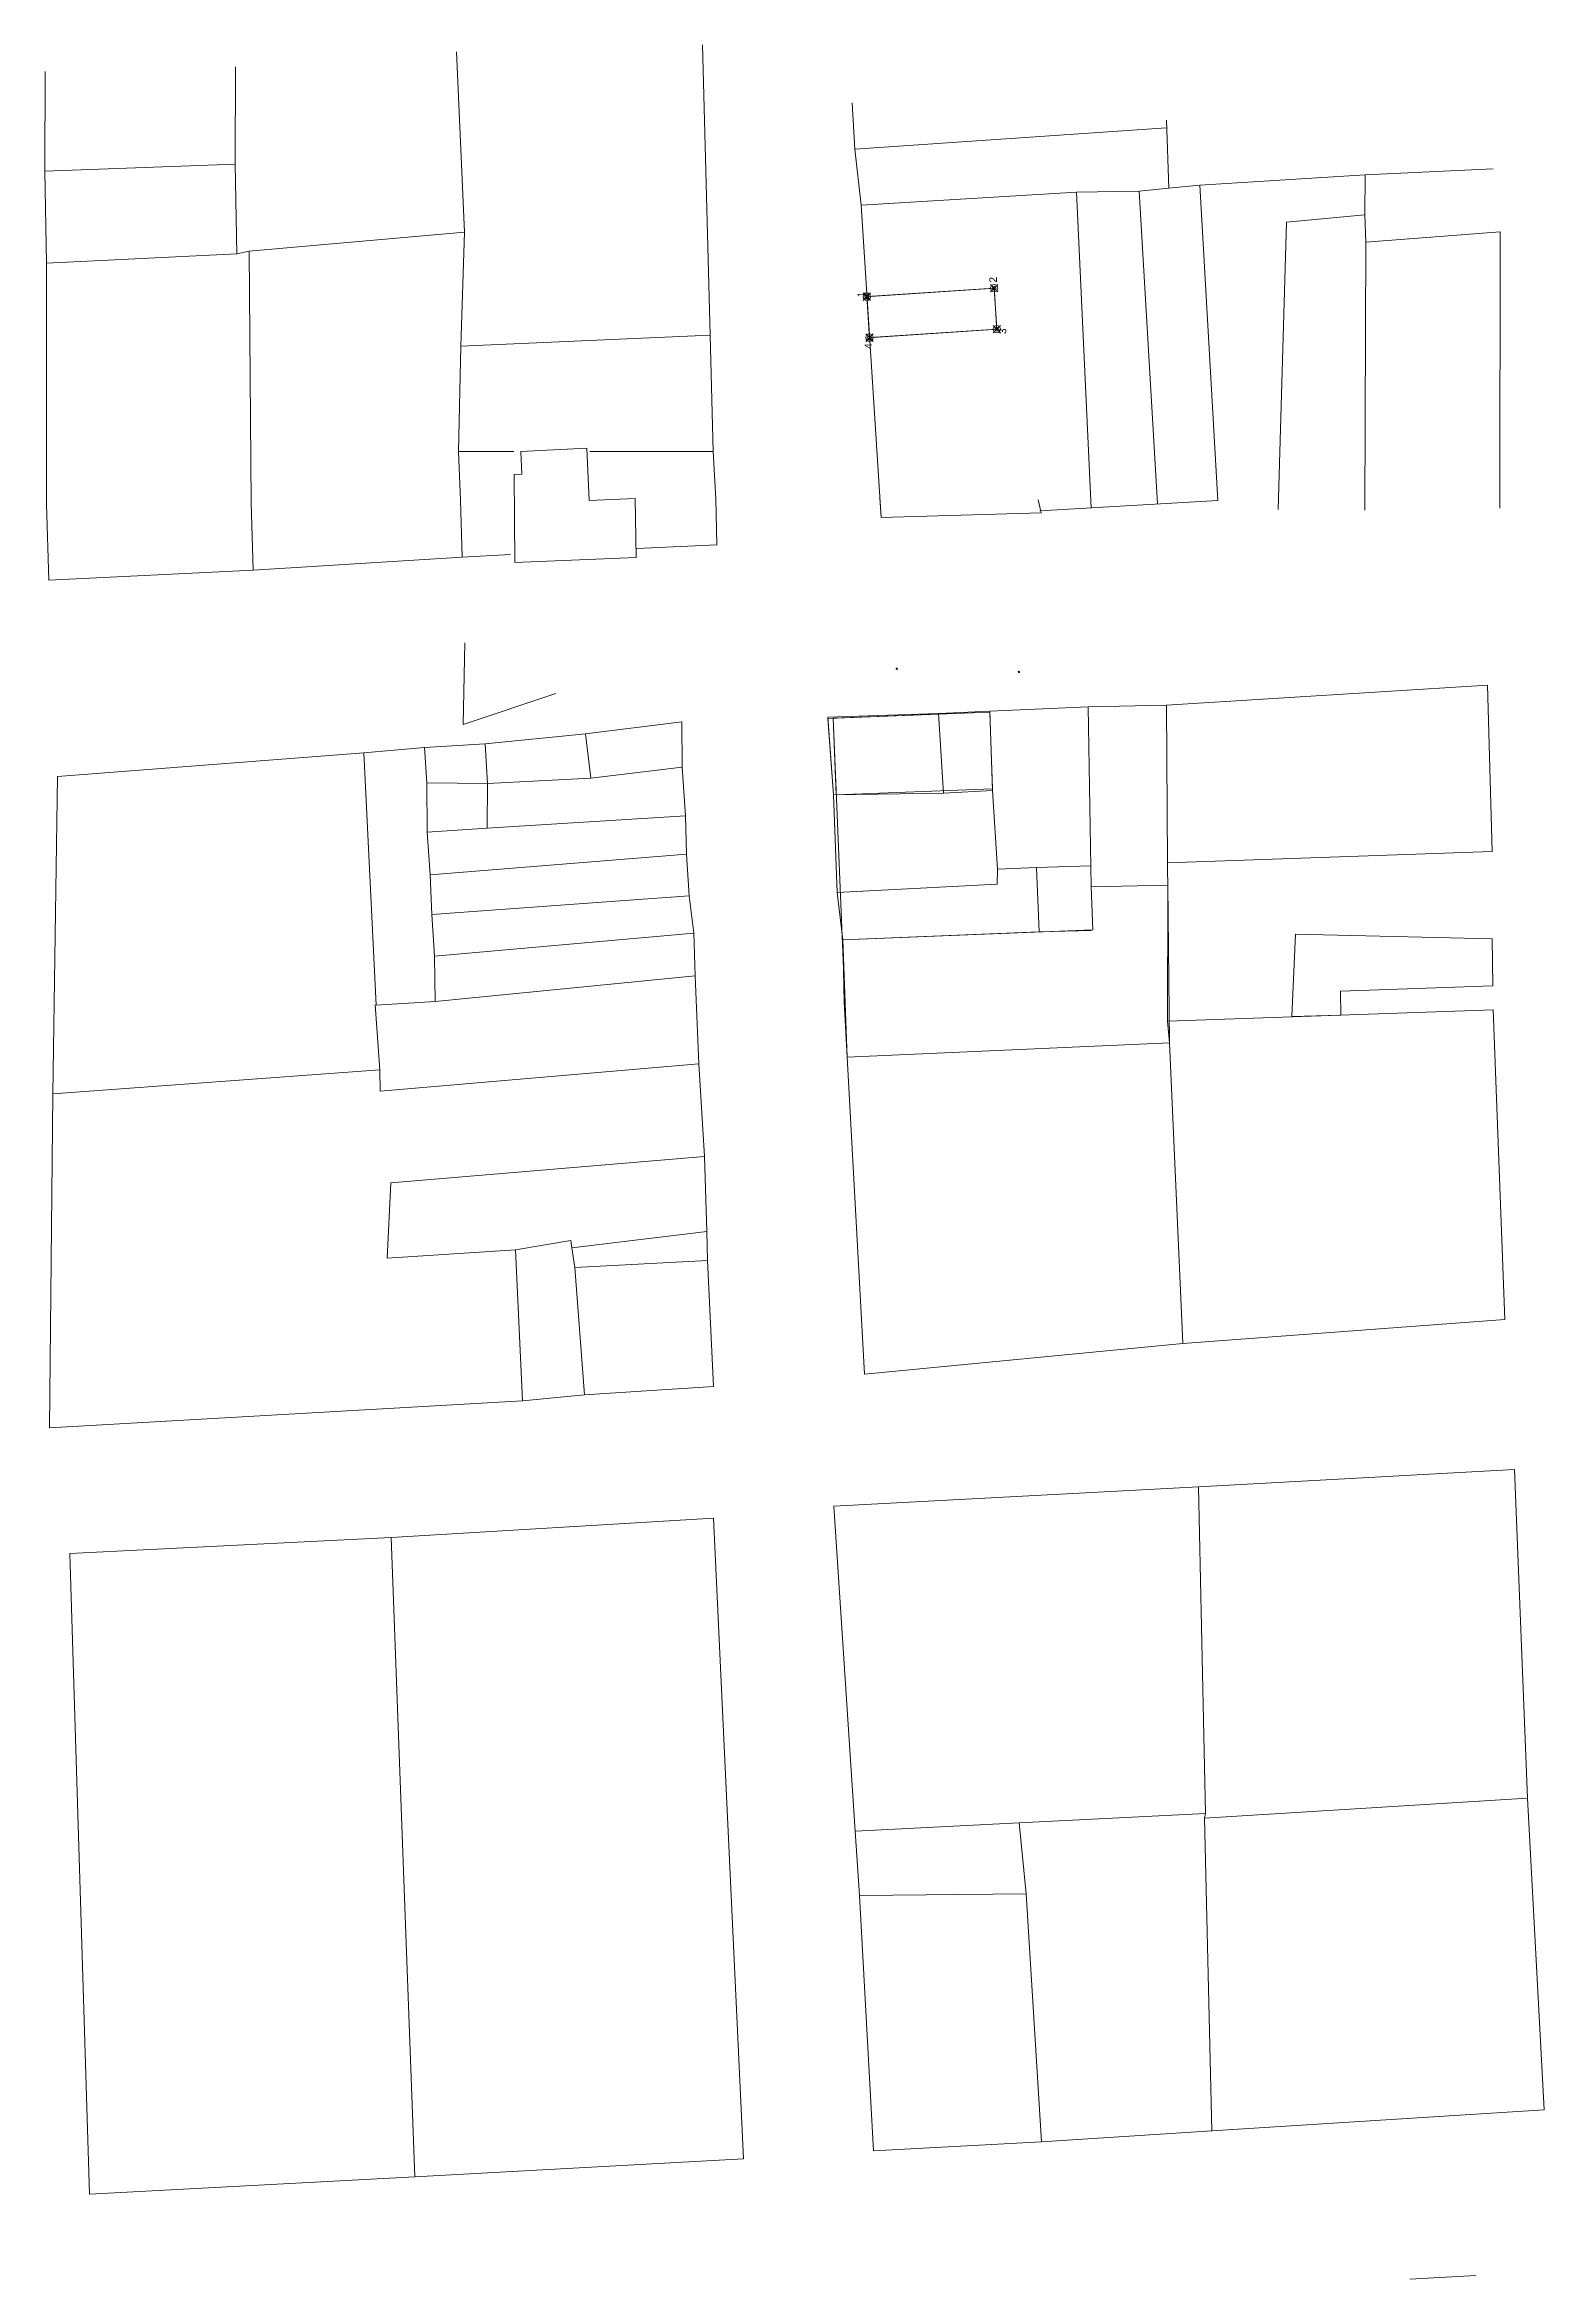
# Model space of a CAD drawing. Header units: millimetres. Extents: x 1956 to 626126, y 2654 to 1331070.
# Drawn here: x 625865 to 626064.7, y 1330316.6 to 1330614.2 of the extents above; entities that cross this region are included whole.
import ezdxf
from ezdxf.enums import TextEntityAlignment as Align

# ---------------------------------------------------------------- set-up
doc = ezdxf.new("R2010")
doc.units = ezdxf.units.MM
doc.header["$PDMODE"] = 35
doc.header["$PDSIZE"] = 0.5
doc.styles.get("Standard").update_dxf_attribs({"font": 'TCCM____.TTF'})

msp = doc.modelspace()

# ---------------------------------------------------------------- linework, layer by layer
at = {"color": 1, "lineweight": 0}
for p, q in [((625919.85, 1330613.28), (625920.9, 1330589.27)), ((625919.85, 1330613.28), (625920.9, 1330589.27)), ((625952.58, 1330614.25), (625953.61, 1330575.55)), ((625952.58, 1330614.25), (625953.61, 1330575.55)), ((625864.98, 1330597.4), (625865.04, 1330610.67)), ((625864.98, 1330597.4), (625865.04, 1330610.67)), ((625890.41, 1330611.29), (625890.35, 1330598.32)), ((625890.41, 1330611.29), (625890.35, 1330598.32)), ((625972.55, 1330606.49), (625972.9, 1330600.34)), ((625972.55, 1330606.49), (625972.9, 1330600.34)), ((625972.9, 1330600.34), (626014.39, 1330603.17)), ((625972.9, 1330600.34), (626014.39, 1330603.17)), ((626014.73, 1330595.14), (626014.41, 1330604.19)), ((626014.73, 1330595.14), (626014.41, 1330604.19)), ((625972.9, 1330600.34), (625973.71, 1330592.86)), ((625972.9, 1330600.34), (625973.71, 1330592.86)), ((625890.35, 1330598.32), (625864.98, 1330597.4)), ((625890.35, 1330598.32), (625864.98, 1330597.4)), ((625864.98, 1330597.4), (625865.22, 1330585.14)), ((625864.98, 1330597.4), (625865.22, 1330585.14)), ((625890.35, 1330598.32), (625890.59, 1330586.38)), ((625890.35, 1330598.32), (625890.59, 1330586.38)), ((626057.89, 1330597.72), (626040.86, 1330596.93)), ((626057.89, 1330597.72), (626040.86, 1330596.93)), ((625973.71, 1330592.86), (626002.43, 1330594.6)), ((625973.71, 1330592.86), (626002.43, 1330594.6)), ((626002.43, 1330594.6), (626010.77, 1330594.74)), ((626002.43, 1330594.6), (626010.77, 1330594.74)), ((626002.43, 1330594.6), (626004.35, 1330552.52)), ((626002.43, 1330594.6), (626004.35, 1330552.52)), ((626010.77, 1330594.74), (626014.73, 1330595.14)), ((626010.77, 1330594.74), (626014.73, 1330595.14)), ((626010.77, 1330594.74), (626013.19, 1330553.06)), ((626010.77, 1330594.74), (626013.19, 1330553.06)), ((626014.73, 1330595.14), (626018.85, 1330595.54)), ((626014.73, 1330595.14), (626018.85, 1330595.54)), ((626018.85, 1330595.54), (626040.86, 1330596.93)), ((626018.85, 1330595.54), (626040.86, 1330596.93)), ((626018.85, 1330595.54), (626021.24, 1330553.54)), ((626018.85, 1330595.54), (626021.24, 1330553.54)), ((626040.86, 1330596.93), (626040.81, 1330591.59)), ((626040.86, 1330596.93), (626040.81, 1330591.59)), ((625976.38, 1330551.27), (625973.71, 1330592.86)), ((625976.38, 1330551.27), (625973.71, 1330592.86)), ((626040.81, 1330591.59), (626030.39, 1330590.59)), ((626040.81, 1330591.59), (626030.39, 1330590.59)), ((626040.81, 1330591.59), (626040.96, 1330587.93)), ((626040.81, 1330591.59), (626040.96, 1330587.93)), ((625892.22, 1330586.73), (625920.9, 1330589.27)), ((625892.22, 1330586.73), (625920.9, 1330589.27)), ((625920.9, 1330589.27), (625920.42, 1330574.08)), ((625920.9, 1330589.27), (625920.42, 1330574.08)), ((626030.39, 1330590.59), (626029.28, 1330552.31)), ((626030.39, 1330590.59), (626029.28, 1330552.31)), ((626040.96, 1330587.93), (626058.85, 1330589.33)), ((626040.96, 1330587.93), (626058.85, 1330589.33)), ((626058.85, 1330589.33), (626058.81, 1330552.52)), ((626058.85, 1330589.33), (626058.81, 1330552.52)), ((625865.22, 1330585.14), (625890.59, 1330586.38)), ((625865.22, 1330585.14), (625890.59, 1330586.38)), ((625890.59, 1330586.38), (625892.22, 1330586.73)), ((625890.59, 1330586.38), (625892.22, 1330586.73)), ((625892.22, 1330586.73), (625892.46, 1330553.2)), ((625892.22, 1330586.73), (625892.46, 1330553.2)), ((626040.82, 1330552.24), (626040.96, 1330587.93)), ((626040.82, 1330552.24), (626040.96, 1330587.93)), ((625865.24, 1330553.03), (625865.22, 1330585.14)), ((625865.24, 1330553.03), (625865.22, 1330585.14)), ((625974.81, 1330575.72), (625974.52, 1330580.18)), ((625974.99, 1330580.71), (625990.96, 1330581.78)), ((625991.49, 1330581.31), (625991.77, 1330576.85)), ((625920.42, 1330574.08), (625920.1, 1330560.05)), ((625920.42, 1330574.08), (625920.1, 1330560.05)), ((625953.61, 1330575.55), (625920.42, 1330574.08)), ((625953.61, 1330575.55), (625920.42, 1330574.08)), ((625953.61, 1330575.55), (625954, 1330560.05)), ((625953.61, 1330575.55), (625954, 1330560.05)), ((625991.31, 1330576.32), (625975.34, 1330575.25)), ((625920.38, 1330553.57), (625920.1, 1330560.05)), ((625920.1, 1330560.05), (625927.46, 1330560.05)), ((625920.38, 1330553.57), (625920.1, 1330560.05)), ((625920.1, 1330560.05), (625927.46, 1330560.05)), ((625937.6, 1330560.05), (625954, 1330560.05)), ((625937.6, 1330560.05), (625954, 1330560.05)), ((625954, 1330560.05), (625954.36, 1330553.7)), ((625954, 1330560.05), (625954.36, 1330553.7)), ((625865.24, 1330553.03), (625865.55, 1330542.91)), ((625865.24, 1330553.03), (625865.55, 1330542.91)), ((625892.76, 1330544.25), (625892.46, 1330553.2)), ((625892.76, 1330544.25), (625892.46, 1330553.2)), ((625920.59, 1330545.99), (625920.38, 1330553.57)), ((625920.59, 1330545.99), (625920.38, 1330553.57)), ((625954.51, 1330547.64), (625954.36, 1330553.7)), ((625954.51, 1330547.64), (625954.36, 1330553.7)), ((625976.23, 1330553.86), (625976.38, 1330551.27)), ((625976.23, 1330553.86), (625976.38, 1330551.27)), ((625997.69, 1330551.89), (625997.29, 1330553.62)), ((625997.69, 1330551.89), (625997.29, 1330553.62)), ((625997.54, 1330552.15), (626021.24, 1330553.54)), ((625997.54, 1330552.15), (626021.24, 1330553.54)), ((625976.38, 1330551.27), (625997.69, 1330551.89)), ((625976.38, 1330551.27), (625997.69, 1330551.89)), ((625943.85, 1330547.12), (625954.51, 1330547.64)), ((625943.85, 1330547.12), (625954.51, 1330547.64)), ((625865.55, 1330542.91), (625892.76, 1330544.25)), ((625865.55, 1330542.91), (625892.76, 1330544.25)), ((625892.76, 1330544.25), (625920.59, 1330545.99)), ((625892.76, 1330544.25), (625920.59, 1330545.99)), ((625920.59, 1330545.99), (625927.03, 1330546.31)), ((625920.59, 1330545.99), (625927.03, 1330546.31)), ((626014.38, 1330526.26), (626057.16, 1330528.93)), ((626014.38, 1330526.26), (626057.16, 1330528.93)), ((626057.16, 1330528.93), (626057.77, 1330506.75)), ((626057.16, 1330528.93), (626057.77, 1330506.75)), ((625990.88, 1330525.48), (626003.95, 1330526.05)), ((625990.88, 1330525.48), (626003.95, 1330526.05)), ((626003.95, 1330526.05), (626014.38, 1330526.26)), ((626003.95, 1330526.05), (626014.38, 1330526.26)), ((626003.95, 1330526.05), (626004.37, 1330502.04)), ((626014.54, 1330505.25), (626014.38, 1330526.26)), ((626014.54, 1330505.25), (626014.38, 1330526.26)), ((625937.02, 1330522.45), (625949.84, 1330524.03)), ((625937.02, 1330522.45), (625949.84, 1330524.03)), ((625949.84, 1330524.03), (625949.89, 1330517.98)), ((625949.84, 1330524.03), (625949.89, 1330517.98)), ((625969.27, 1330524.65), (625984.02, 1330525.17)), ((625969.27, 1330524.65), (625984.02, 1330525.17)), ((625970.03, 1330514.33), (625969.27, 1330524.65)), ((625970.03, 1330514.33), (625969.27, 1330524.65)), ((625969.28, 1330524.5), (625990.89, 1330525.33)), ((625969.28, 1330524.5), (625990.89, 1330525.33)), ((625970.03, 1330514.33), (625969.28, 1330524.5)), ((625970, 1330524.52), (625990.89, 1330525.32)), ((625970.42, 1330514.33), (625970, 1330524.52)), ((625971.87, 1330479.37), (625970, 1330524.52)), ((625984.02, 1330525.17), (625990.88, 1330525.48)), ((625984.02, 1330525.17), (625990.88, 1330525.48)), ((625984.02, 1330525.17), (625984.68, 1330514.54)), ((625984.02, 1330525.17), (625984.68, 1330514.54)), ((625990.88, 1330525.48), (625991.24, 1330514.9)), ((625990.88, 1330525.48), (625991.24, 1330514.9)), ((625990.89, 1330525.33), (625991.23, 1330515.13)), ((625990.89, 1330525.32), (625991.23, 1330515.13)), ((625866.68, 1330516.75), (625907.47, 1330519.93)), ((625866.68, 1330516.75), (625907.47, 1330519.93)), ((625907.47, 1330519.93), (625915.55, 1330520.6)), ((625907.47, 1330519.93), (625915.55, 1330520.6)), ((625907.47, 1330519.93), (625909.15, 1330486.3)), ((625907.47, 1330519.93), (625909.15, 1330486.3)), ((625923.64, 1330521.11), (625915.55, 1330520.6)), ((625923.64, 1330521.11), (625915.55, 1330520.6)), ((625915.55, 1330520.6), (625915.86, 1330515.92)), ((625915.55, 1330520.6), (625915.86, 1330515.92)), ((625923.64, 1330521.11), (625937.02, 1330522.45)), ((625923.64, 1330521.11), (625937.02, 1330522.45)), ((625923.95, 1330515.82), (625923.64, 1330521.11)), ((625923.95, 1330515.82), (625923.64, 1330521.11)), ((625937.02, 1330522.45), (625937.73, 1330516.54)), ((625937.02, 1330522.45), (625937.73, 1330516.54)), ((625937.73, 1330516.54), (625949.89, 1330517.98)), ((625937.73, 1330516.54), (625949.89, 1330517.98)), ((625949.89, 1330517.98), (625950.35, 1330511.51)), ((625949.89, 1330517.98), (625950.35, 1330511.51)), ((625866.07, 1330474.47), (625866.68, 1330516.75)), ((625866.07, 1330474.47), (625866.68, 1330516.75)), ((625915.86, 1330515.92), (625923.95, 1330515.82)), ((625915.91, 1330509.36), (625915.86, 1330515.92)), ((625915.91, 1330509.36), (625915.86, 1330515.92)), ((625915.86, 1330515.92), (625923.95, 1330515.82)), ((625923.9, 1330509.87), (625923.95, 1330515.82)), ((625923.9, 1330509.87), (625923.95, 1330515.82)), ((625937.73, 1330516.54), (625923.95, 1330515.82)), ((625937.73, 1330516.54), (625923.95, 1330515.82)), ((625984.68, 1330514.54), (625970.03, 1330514.33)), ((625984.68, 1330514.54), (625970.03, 1330514.33)), ((625970.03, 1330514.33), (625970.54, 1330501.3)), ((625970.03, 1330514.33), (625970.54, 1330501.3)), ((625991.23, 1330515.13), (625970.42, 1330514.33)), ((625991.24, 1330514.9), (625984.68, 1330514.54)), ((625991.24, 1330514.9), (625984.68, 1330514.54)), ((625991.24, 1330514.9), (625991.9, 1330504.42)), ((625991.24, 1330514.9), (625991.9, 1330504.42)), ((625950.35, 1330511.51), (625923.9, 1330509.87)), ((625950.35, 1330511.51), (625923.9, 1330509.87)), ((625950.35, 1330511.51), (625950.45, 1330506.43)), ((625950.35, 1330511.51), (625950.45, 1330506.43)), ((625923.9, 1330509.87), (625915.91, 1330509.36)), ((625923.9, 1330509.87), (625915.91, 1330509.36)), ((625916.32, 1330503.66), (625915.91, 1330509.36)), ((625916.32, 1330503.66), (625915.91, 1330509.36)), ((625950.45, 1330506.43), (625916.32, 1330503.66)), ((625950.45, 1330506.43), (625916.32, 1330503.66)), ((625950.45, 1330506.43), (625950.81, 1330500.88)), ((625950.45, 1330506.43), (625950.81, 1330500.88)), ((626057.77, 1330506.75), (626014.54, 1330505.25)), ((626057.77, 1330506.75), (626014.54, 1330505.25)), ((626014.54, 1330505.25), (626014.59, 1330501.38)), ((626014.54, 1330505.25), (626014.59, 1330501.38)), ((625916.32, 1330503.66), (625916.53, 1330498.37)), ((625916.32, 1330503.66), (625916.53, 1330498.37)), ((625970.54, 1330501.3), (625991.85, 1330502.43)), ((625970.54, 1330501.3), (625991.85, 1330502.43)), ((625991.85, 1330502.43), (625991.9, 1330504.42)), ((625991.85, 1330502.43), (625991.9, 1330504.42)), ((625991.9, 1330504.42), (625997.09, 1330504.62)), ((625991.9, 1330504.42), (625997.09, 1330504.62)), ((626004.32, 1330504.85), (625997.09, 1330504.62)), ((626004.32, 1330504.85), (625997.09, 1330504.62)), ((625997.09, 1330504.62), (625997.45, 1330496.08)), ((625997.09, 1330504.62), (625997.45, 1330496.08)), ((626014.58, 1330502.29), (626004.37, 1330502.04)), ((626004.37, 1330502.04), (626004.58, 1330496.34)), ((626004.37, 1330502.04), (626004.58, 1330496.34)), ((626014.8, 1330481.28), (626014.58, 1330502.29)), ((625916.53, 1330498.37), (625950.81, 1330500.88)), ((625916.53, 1330498.37), (625950.81, 1330500.88)), ((625950.81, 1330500.88), (625951.42, 1330495.89)), ((625950.81, 1330500.88), (625951.42, 1330495.89)), ((625971.31, 1330494.99), (625970.54, 1330501.3)), ((625971.31, 1330494.99), (625970.54, 1330501.3)), ((626014.59, 1330501.38), (626014.54, 1330484.18)), ((626014.59, 1330501.38), (626014.54, 1330484.18)), ((625916.53, 1330498.37), (625916.88, 1330492.82)), ((625916.53, 1330498.37), (625916.88, 1330492.82)), ((626004.58, 1330496.34), (625971.31, 1330494.99)), ((625997.45, 1330496.08), (625971.31, 1330494.99)), ((625997.45, 1330496.08), (625971.31, 1330494.99)), ((625997.45, 1330496.08), (626004.37, 1330496.23)), ((625997.45, 1330496.08), (626004.37, 1330496.23)), ((625916.88, 1330492.82), (625951.42, 1330495.89)), ((625916.88, 1330492.82), (625951.42, 1330495.89)), ((625951.42, 1330495.89), (625951.62, 1330490.2)), ((625951.42, 1330495.89), (625951.62, 1330490.2)), ((625971.46, 1330486.75), (625971.31, 1330494.99)), ((625971.46, 1330486.75), (625971.31, 1330494.99)), ((625971.31, 1330494.99), (625971.87, 1330479.37)), ((626031.09, 1330484.78), (626031.6, 1330495.77)), ((626031.6, 1330495.77), (626057.79, 1330495.13)), ((626057.79, 1330495.13), (626057.85, 1330488.88)), ((625916.99, 1330486.77), (625916.88, 1330492.82)), ((625916.99, 1330486.77), (625916.88, 1330492.82)), ((625951.62, 1330490.2), (625916.99, 1330486.77)), ((625951.62, 1330490.2), (625916.99, 1330486.77)), ((625952.13, 1330478.49), (625951.62, 1330490.2)), ((625952.13, 1330478.49), (625951.62, 1330490.2)), ((626057.85, 1330488.88), (626037.56, 1330488.18)), ((626037.56, 1330488.18), (626037.64, 1330484.98)), ((625909, 1330486.35), (625909.61, 1330477.7)), ((625909, 1330486.35), (625909.61, 1330477.7)), ((625909.15, 1330486.3), (625916.99, 1330486.77)), ((625909.15, 1330486.3), (625916.99, 1330486.77)), ((625971.46, 1330486.75), (625971.87, 1330479.37)), ((625971.46, 1330486.75), (625971.87, 1330479.37)), ((626014.54, 1330484.18), (626057.93, 1330485.68)), ((626014.54, 1330484.18), (626057.93, 1330485.68)), ((626014.8, 1330481.28), (626014.54, 1330484.18)), ((626014.8, 1330481.28), (626014.54, 1330484.18)), ((626037.64, 1330484.98), (626031.09, 1330484.78)), ((626057.93, 1330485.68), (626059.46, 1330444.42)), ((626057.93, 1330485.68), (626059.46, 1330444.42)), ((625971.87, 1330479.37), (626014.8, 1330481.28)), ((625971.87, 1330479.37), (626014.8, 1330481.28)), ((625971.87, 1330479.37), (626014.8, 1330481.28)), ((626014.8, 1330481.28), (626016.58, 1330441.24)), ((626014.8, 1330481.28), (626016.58, 1330441.24)), ((625909.66, 1330474.85), (625952.13, 1330478.49)), ((625909.66, 1330474.85), (625952.13, 1330478.49)), ((625952.13, 1330478.49), (625952.85, 1330466.13)), ((625952.13, 1330478.49), (625952.85, 1330466.13)), ((625971.87, 1330479.37), (625974.17, 1330437.14)), ((625971.87, 1330479.37), (625974.17, 1330437.14)), ((625909.61, 1330477.7), (625866.07, 1330474.47)), ((625909.61, 1330477.7), (625866.07, 1330474.47)), ((625909.61, 1330477.7), (625909.66, 1330474.85)), ((625909.61, 1330477.7), (625909.66, 1330474.85)), ((625866.07, 1330474.47), (625865.62, 1330430)), ((625866.07, 1330474.47), (625865.62, 1330430)), ((625952.85, 1330466.13), (625911.09, 1330462.64)), ((625952.85, 1330466.13), (625911.09, 1330462.64)), ((625952.85, 1330466.13), (625953.16, 1330456.16)), ((625952.85, 1330466.13), (625953.16, 1330456.16)), ((625911.09, 1330462.64), (625910.58, 1330452.57)), ((625911.09, 1330462.64), (625910.58, 1330452.57)), ((625927.67, 1330453.7), (625935.05, 1330454.93)), ((625927.67, 1330453.7), (625935.05, 1330454.93)), ((625935.05, 1330454.93), (625935.2, 1330453.96)), ((625935.05, 1330454.93), (625935.2, 1330453.96)), ((625953.16, 1330456.16), (625935.2, 1330453.96)), ((625953.16, 1330456.16), (625935.2, 1330453.96)), ((625953.26, 1330452.29), (625953.16, 1330456.16)), ((625953.26, 1330452.29), (625953.16, 1330456.16)), ((625910.58, 1330452.57), (625927.67, 1330453.7)), ((625910.58, 1330452.57), (625927.67, 1330453.7)), ((625927.67, 1330453.7), (625928.64, 1330433.6)), ((625927.67, 1330453.7), (625928.64, 1330433.6)), ((625935.2, 1330453.96), (625935.61, 1330451.36)), ((625935.2, 1330453.96), (625935.61, 1330451.36)), ((625935.61, 1330451.36), (625953.26, 1330452.29)), ((625935.61, 1330451.36), (625953.26, 1330452.29)), ((625936.88, 1330434.37), (625935.61, 1330451.36)), ((625936.88, 1330434.37), (625935.61, 1330451.36)), ((625954.07, 1330435.5), (625953.26, 1330452.29)), ((625954.07, 1330435.5), (625953.26, 1330452.29)), ((626059.46, 1330444.42), (626016.58, 1330441.24)), ((626059.46, 1330444.42), (626016.58, 1330441.24)), ((625974.17, 1330437.14), (626016.58, 1330441.24)), ((625974.17, 1330437.14), (626016.58, 1330441.24)), ((625865.62, 1330430), (625928.64, 1330433.6)), ((625865.62, 1330430), (625928.64, 1330433.6)), ((625928.64, 1330433.6), (625936.88, 1330434.37)), ((625928.64, 1330433.6), (625936.88, 1330434.37)), ((625936.88, 1330434.37), (625954.07, 1330435.5)), ((625936.88, 1330434.37), (625954.07, 1330435.5)), ((625970.1, 1330419.53), (626018.67, 1330422.11)), ((625970.1, 1330419.53), (626018.67, 1330422.11)), ((626018.67, 1330422.11), (626060.74, 1330424.43)), ((626018.67, 1330422.11), (626060.74, 1330424.43)), ((626018.67, 1330422.11), (626019.6, 1330378.61)), ((626018.67, 1330422.11), (626019.6, 1330378.61)), ((626060.74, 1330424.43), (626062.47, 1330380.67)), ((626060.74, 1330424.43), (626062.47, 1330380.67)), ((625972.91, 1330376.24), (625970.1, 1330419.53)), ((625972.91, 1330376.24), (625970.1, 1330419.53)), ((625911.15, 1330415.38), (625954.08, 1330417.95)), ((625911.15, 1330415.38), (625954.08, 1330417.95)), ((625954.08, 1330417.95), (625958.06, 1330332.62)), ((625954.08, 1330417.95), (625958.06, 1330332.62)), ((625868.32, 1330413.26), (625911.15, 1330415.38)), ((625868.32, 1330413.26), (625911.15, 1330415.38)), ((625870.93, 1330327.89), (625868.32, 1330413.26)), ((625870.93, 1330327.89), (625868.32, 1330413.26)), ((625911.15, 1330415.38), (625914.27, 1330330.2)), ((625911.15, 1330415.38), (625914.27, 1330330.2)), ((626019.45, 1330378), (626062.47, 1330380.67)), ((626019.45, 1330378), (626062.47, 1330380.67)), ((626062.47, 1330380.67), (626064.72, 1330339.15)), ((626062.47, 1330380.67), (626064.72, 1330339.15)), ((625972.91, 1330376.24), (625994.78, 1330377.37)), ((625972.91, 1330376.24), (625994.78, 1330377.37)), ((626019.6, 1330378.61), (625994.78, 1330377.37)), ((626019.6, 1330378.61), (625994.78, 1330377.37)), ((625994.78, 1330377.37), (625995.69, 1330367.91)), ((625994.78, 1330377.37), (625995.69, 1330367.91)), ((626019.45, 1330378), (626019.6, 1330378.61)), ((626019.45, 1330378), (626019.6, 1330378.61)), ((626020.42, 1330336.33), (626019.45, 1330378)), ((626020.42, 1330336.33), (626019.45, 1330378)), ((625973.52, 1330367.69), (625972.91, 1330376.24)), ((625973.52, 1330367.69), (625972.91, 1330376.24)), ((625995.69, 1330367.91), (625973.52, 1330367.69)), ((625995.69, 1330367.91), (625973.52, 1330367.69)), ((625973.52, 1330367.69), (625975.36, 1330333.65)), ((625973.52, 1330367.69), (625975.36, 1330333.65)), ((625995.69, 1330367.91), (625997.73, 1330334.89)), ((625995.69, 1330367.91), (625997.73, 1330334.89)), ((626064.72, 1330339.15), (626020.42, 1330336.33)), ((626064.72, 1330339.15), (626020.42, 1330336.33)), ((625997.73, 1330334.89), (626020.42, 1330336.33)), ((625997.73, 1330334.89), (626020.42, 1330336.33)), ((625958.06, 1330332.62), (625914.27, 1330330.2)), ((625958.06, 1330332.62), (625914.27, 1330330.2)), ((625975.36, 1330333.65), (625997.73, 1330334.89)), ((625975.36, 1330333.65), (625997.73, 1330334.89)), ((625914.27, 1330330.2), (625870.93, 1330327.89)), ((625914.27, 1330330.2), (625870.93, 1330327.89)), ((626046.83, 1330316.56), (626055.62, 1330317.06)), ((626046.83, 1330316.56), (626055.62, 1330317.06))]:
    msp.add_line(p, q, dxfattribs=at)
at = {"color": 1, "lineweight": 0, "ltscale": 0.5}
for p, q in [((625974.49, 1330580.68), (625991.45, 1330581.81)), ((625974.84, 1330575.22), (625974.49, 1330580.68)), ((625991.45, 1330581.81), (625991.8, 1330576.35)), ((625991.8, 1330576.35), (625974.84, 1330575.22)), ((625937.2, 1330560.51), (625928.4, 1330560.05)), ((625928.4, 1330560.05), (625928.53, 1330557.05)), ((625937.49, 1330553.54), (625937.2, 1330560.51)), ((625928.53, 1330557.05), (625927.49, 1330557.01)), ((625927.49, 1330557.01), (625927.6, 1330545.25)), ((625943.64, 1330553.8), (625937.49, 1330553.54)), ((625943.77, 1330545.95), (625943.64, 1330553.8)), ((625927.6, 1330545.25), (625943.77, 1330545.95)), ((625920.72, 1330523.68), (625920.93, 1330534.57)), ((625920.93, 1330534.57), (625920.72, 1330523.68)), ((625920.72, 1330523.68), (625933.04, 1330527.81))]:
    msp.add_line(p, q, dxfattribs=at)
at = {"color": 1, "lineweight": 0}
for centre in [(625991.45, 1330581.81), (625974.49, 1330580.68), (625991.8, 1330576.35), (625974.84, 1330575.22)]:
    msp.add_circle(centre, 0.5, dxfattribs=at)
at = {"color": 1, "lineweight": 0, "ltscale": 0.5}
for centre in [(625978.46, 1330531.11), (625994.75, 1330530.69)]:
    msp.add_circle(centre, 0.0879, dxfattribs=at)
at = {"color": 1, "lineweight": 0}
for p in [(625991.45, 1330581.81), (625974.49, 1330580.68), (625991.8, 1330576.35), (625974.84, 1330575.22)]:
    msp.add_point(p, dxfattribs=at)

# ---------------------------------------------------------------- texts
msp.add_text('2', height=1, rotation=90, dxfattribs=at).set_placement((625992.11, 1330582.56), align=Align.BOTTOM_LEFT)
msp.add_text('1', height=1, rotation=90, dxfattribs=at).set_placement((625973.74, 1330581.34), align=Align.MIDDLE_RIGHT)
msp.add_text('3', height=1, rotation=90, dxfattribs=at).set_placement((625992.56, 1330575.69), align=Align.MIDDLE_LEFT)
msp.add_text('4', height=1, rotation=90, dxfattribs=at).set_placement((625974.18, 1330574.47), align=Align.TOP_RIGHT)

doc.saveas('drawing.dxf')
